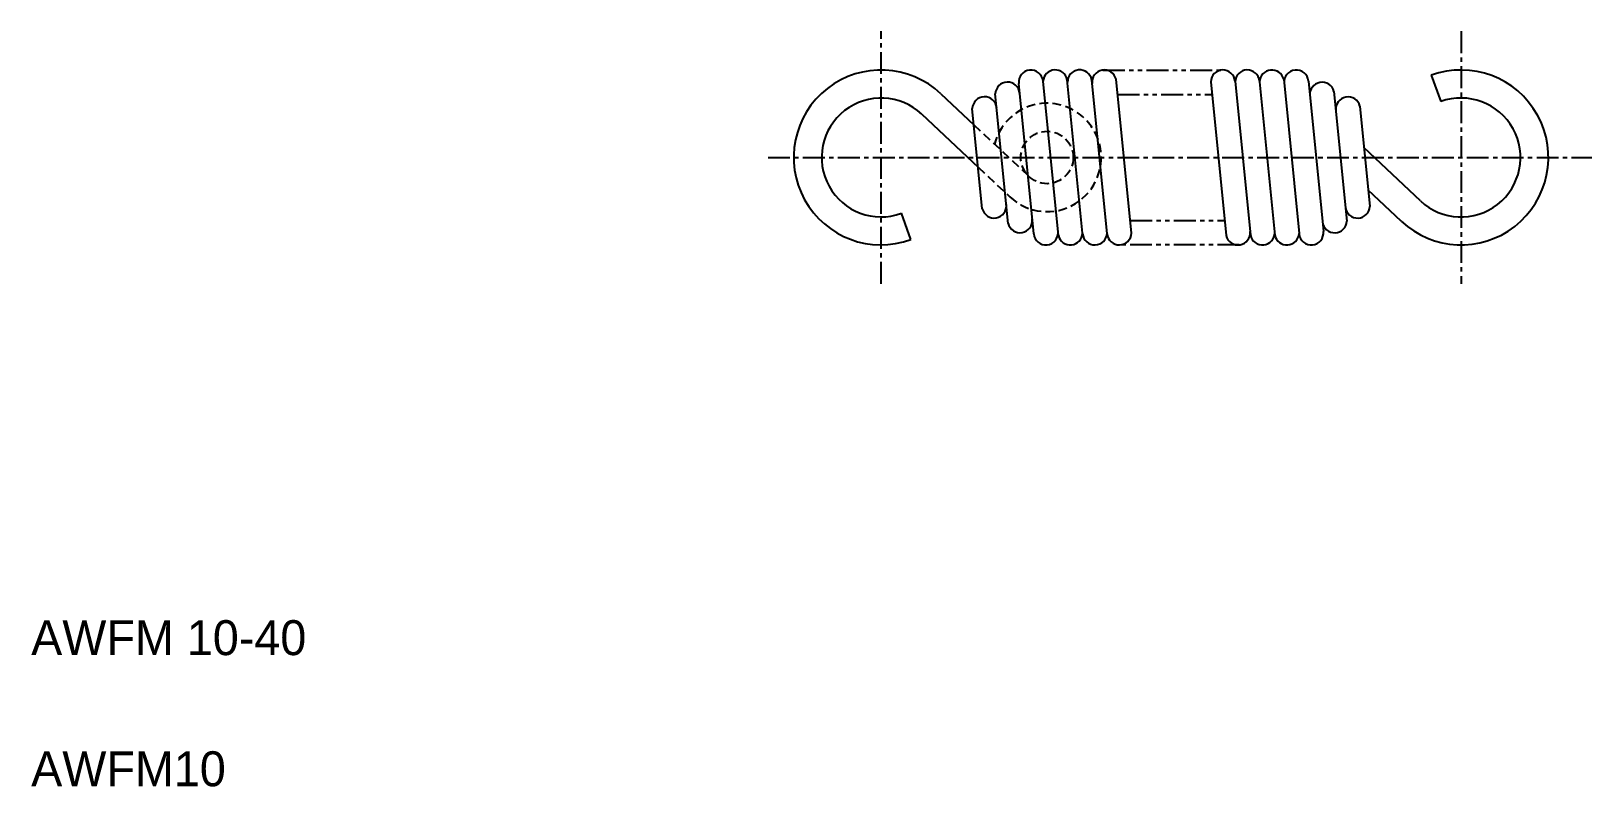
# Model space of a CAD drawing. Extents: x 30.4 to 119.7, y 150 to 193.3.
import ezdxf

# ---------------------------------------------------------------- set-up
doc = ezdxf.new("R2010")
doc.units = 0
for name, pattern in [('CENTER', [2, 1.25, -0.25, 0.25, -0.25]), ('DASHED', [0.75, 0.5, -0.25]), ('PHANTOM', [2.5, 1.25, -0.25, 0.25, -0.25, 0.25, -0.25])]:
    doc.linetypes.add(name, pattern=pattern)
doc.layers.get('0').update_dxf_attribs({"linetype": 'CONTINUOUS'})
doc.layers.add('CENTER', color=1, linetype='CENTER')

msp = doc.modelspace()

# ---------------------------------------------------------------- linework, layer by layer
at = {"color": 7, "linetype": 'CONTINUOUS'}
for p, q in [((89.16, 181.566), (88.277, 190.393)), ((90.539, 181.704), (89.662, 190.481)), ((91.944, 181.662), (91.062, 190.481)), ((93.339, 181.705), (92.459, 190.507)), ((97.873, 190.367), (98.753, 181.565)), ((99.269, 190.409), (100.151, 181.59)), ((100.673, 190.368), (101.551, 181.59)), ((102.052, 190.506), (102.935, 181.678)), ((103.469, 190.409), (104.33, 181.802)), ((110.496, 190.734), (111.043, 189.231)), ((82.427, 189.682), (84.319, 187.907)), ((86.283, 182.266), (85.542, 189.674)), ((87.744, 181.663), (86.883, 190.27)), ((104.929, 189.806), (105.67, 182.397)), ((81.333, 188.515), (84.561, 185.486)), ((84.799, 183.105), (84.226, 188.834)), ((106.413, 188.967), (106.986, 183.238)), ((109.88, 183.556), (106.651, 186.585)), ((108.785, 182.389), (106.893, 184.164)), ((80.716, 181.337), (80.169, 182.841))]:
    msp.add_line(p, q, dxfattribs=at)
at = {"color": 3, "linetype": 'PHANTOM'}
for p, q in [((91.703, 191.036), (98.635, 191.036)), ((92.546, 189.636), (97.946, 189.636)), ((93.266, 182.436), (98.666, 182.436)), ((99.51, 181.036), (92.577, 181.036))]:
    msp.add_line(p, q, dxfattribs=at)
at = {"color": 3, "linetype": 'DASHED'}
for p, q in [((84.319, 187.907), (87.48, 184.942)), ((84.561, 185.486), (86.385, 183.775))]:
    msp.add_line(p, q, dxfattribs=at)
msp.add_circle((88.506, 186.036), 1.5, dxfattribs=at)
at = {"color": 7, "linetype": 'CONTINUOUS'}
for centre, radius, start, end in [((79.006, 186.036), 5, 46.82645, 290), ((86.242, 189.645), 0.7, 5.69881, 177.63123), ((87.579, 190.339), 0.7, 5.71059, 185.71059), ((88.976, 190.342), 0.7, 11.42122, 175.81133), ((90.376, 190.342), 0.7, 11.42122, 180), ((91.779, 190.34), 0.7, 13.78996, 185.72238), ((98.573, 190.339), 0.7, 5.62383, 177.718), ((99.972, 190.339), 0.7, 5.71059, 177.63124), ((101.372, 190.339), 0.7, 13.78995, 177.63124), ((102.772, 190.339), 0.7, 5.71059, 185.71059), ((104.249, 189.639), 0.7, 13.78995, 185.71059), ((112.206, 186.036), 5, 226.82645, 110), ((79.006, 186.036), 3.4, 46.82645, 290), ((84.926, 188.805), 0.7, 5.69881, 177.63123), ((105.733, 188.8), 0.7, 13.78995, 185.71059), ((112.206, 186.036), 3.4, 226.82645, 110), ((85.479, 183.272), 0.7, 193.78995, 5.71059), ((106.287, 183.267), 0.7, 185.69881, 357.63123), ((86.963, 182.432), 0.7, 193.78995, 5.71059), ((104.971, 182.426), 0.7, 185.69881, 357.63123), ((88.44, 181.732), 0.7, 185.71059, 5.71059), ((89.84, 181.732), 0.7, 193.78995, 357.63124), ((91.24, 181.732), 0.7, 185.71059, 357.63124), ((92.64, 181.733), 0.7, 185.62383, 357.718), ((99.433, 181.732), 0.7, 193.78996, 5.72238), ((100.837, 181.729), 0.7, 191.42122, 360), ((102.237, 181.729), 0.7, 191.42122, 355.81133), ((103.633, 181.732), 0.7, 185.71059, 5.71059)]:
    msp.add_arc(centre, radius, start, end, dxfattribs=at)
at = {"color": 3, "linetype": 'DASHED'}
msp.add_arc((88.506, 186.036), 3.1, 226.82645, 165.76498, dxfattribs=at)
at = {"layer": 'CENTER', "color": 1, "linetype": 'CENTER'}
for p, q in [((79.006, 178.816), (79.006, 193.255)), ((112.206, 193.255), (112.206, 178.816)), ((72.534, 186.036), (119.689, 186.036))]:
    msp.add_line(p, q, dxfattribs=at)

# ---------------------------------------------------------------- texts
at = {"color": 7, "linetype": 'CONTINUOUS'}
for s, p in [('AWFM 10-40', (30.351, 157.569)), ('AWFM10', (30.351, 150.069))]:
    msp.add_text(s, height=2, dxfattribs=at).set_placement(p)

doc.saveas('drawing.dxf')
